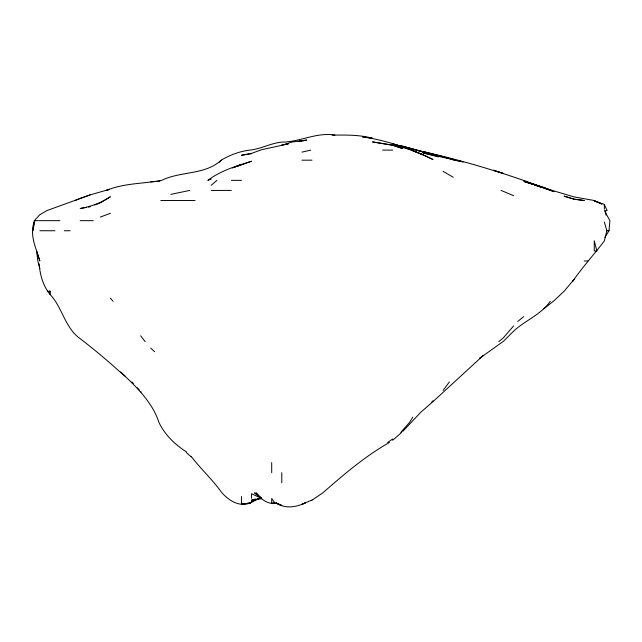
<?xml version="1.0" encoding="UTF-8"?>
<svg xmlns="http://www.w3.org/2000/svg" width="642" height="642" viewBox="0 0 642 642"><rect width="100%" height="100%" fill="white"/><g stroke="black" fill="none" stroke-linecap="round" stroke-linejoin="round"><path stroke-width="0.96" d="M39.09 263.726C40.029 274.591 42.926 285.738 49.932 294.301L49.932 291.147L49.932 294.301C62.499 307.406 64.77 327.749 80.17 338.663C93.86 349.192 107.134 360.226 119.902 371.87M604.868 237.396L609.001 230.743L609.9 220.663L604.347 210.584M109.509 189.35L90.249 194.847L46.914 210.584L39.852 214.709L34.371 220.663L32.894 230.743L34.74 220.663C28.794 234.097 36.112 248.005 39.852 260.989L36.562 250.902L37.838 260.989L39.852 268.597M604.347 222.076L606.842 230.743L604.347 240.927C594.035 254.489 582.543 267.096 572.808 281.148L574.108 279.35L564.133 291.227L553.95 300.769L543.87 308.826M412.822 417.139L409.668 422.276L400.801 432.355M250.653 502.919L241.456 504.163L250.653 502.919L251.536 501.498L255.741 499.203M443.06 390.48L449.376 381.95M513.624 325.903L503.545 337.628L498.77 341.632M550.242 301.307C541.029 314.732 525.204 320.358 513.624 331.16M402.743 431.408L420.863 412.188L432.403 402.109M431.665 402.109L432.981 400.777M219.219 162.185L221.297 160.179C204.71 175.274 180.851 170.933 161.704 180.346C143.343 183.797 123.802 183.106 106.363 190.425L109.605 189.39M513.239 331.545L503.545 341.199L479.526 358.413M432.981 401.651L483.386 355.363L479.526 358.284M392.663 440.26L401.748 432.355M211.218 185.289L216.964 180.346M517.733 321.465L523.703 316.61M387.672 442.434L392.663 439.008M312.02 500.166L322.854 492.831C343.855 474.462 365.057 456.277 389.445 442.434M101.115 202.35L110.408 196.717C101.388 202.88 90.891 206.604 80.17 208.49L86.582 207.39M221.297 160.123C230.558 154.666 240.79 150.902 251.536 149.923C261.928 148.374 271.269 143.118 281.782 142.123C299.838 142.115 316.618 131.923 334.931 135.117M251.536 502.373L259.095 498.473M312.02 500.038L301.941 504.219L305.351 502.919C296.219 507.188 285.024 509.13 276.285 502.919L281.782 505.455L274.92 502.919L271.694 498.505L271.694 502.919M257.948 498.69L251.536 501.498L251.536 500.166L255.203 499.043M75.146 200.505L80.17 198.37M234.121 167.41L241.456 164.416L232.292 168.003M94.831 204.967L100.329 202.816M100.329 217.068L110.408 213.28M80.17 198.37L90.249 194.847M211.218 179.07L207.831 180.346C220.872 170.595 236.264 166.045 251.536 161.23L236.874 166.535M302.904 140.991L306.756 140.02L291.861 142.091L281.782 145.325L261.615 149.722L251.536 153.382L241.456 155.252L251.536 153.647M301.941 152.13L310.736 150.1M170.892 194.365L189.727 190.425M300.103 141.585L301.941 141.232M250.46 502.919C239.586 507.341 229.074 500.8 222.004 492.831L221.297 492.029C212.205 479.197 200.497 468.748 191.051 456.229M88.419 207.077L90.249 206.764M251.536 500.166L261.615 498.738M150.734 181.871L155.316 181.509M157.146 181.365L159.898 181.148M276.606 503.079C268.187 505.069 260.861 499.115 256.07 492.831L261.615 498.617L254.561 492.831L261.615 498.2M382.584 150.1L392.663 150.1M301.941 160.179L312.02 160.179M231.377 180.346L241.456 180.346M211.218 190.425L231.377 190.425M160.813 200.505L195.088 200.505M34.371 220.663L59.963 220.663M80.17 220.663L93.323 220.663M39.852 230.743L54.971 230.743M64.24 230.743L70.09 230.743M606.842 230.743L609.001 230.743M584.188 260.989L587.92 260.989M47.484 291.227L49.964 291.227M332.179 135.101C345.685 135.021 359.351 134.66 372.504 138.279L362.417 136.826C386.885 140.47 410.76 148.631 432.981 159.513L422.901 154.738L410.84 150.1M393.578 144.594L402.743 146.32L453.148 159.425L422.901 151.608C466.622 161.343 509.371 174.632 551.277 190.425L543.87 187.945L574.108 196.917L594.267 200.505L601.827 203.971M398.16 145.75L399.99 145.999M395.408 145.06L402.743 146.191L422.901 151.985L402.743 146.384M453.148 159.946L454.44 160.179M455.419 160.372L463.227 161.904L422.901 152.86L438.478 156.913M392.663 145.325L372.504 141.898L392.663 145.108L402.743 148.591L393.578 145.622M393.578 144.627L396.331 145.357M398.16 145.838L409.941 149.763M524.626 181.63L543.87 187.464L553.95 191.677L523.703 180.924L541.118 187.271M524.626 181.83L529.209 183.211M531.038 183.756L533.791 184.591M541.118 187.055L534.706 184.896L539.288 186.613M534.706 184.792L541.118 187.023M606.016 215.166L605.366 210.584L607.099 210.584L604.347 204.405L594.267 200.89L601.602 203.971M501.089 190.425L513.624 195.698M412.822 150.669L422.901 154.73M261.615 498.473L251.536 493.706L251.536 498.224M443.06 171.318L453.148 177.224M186.493 451.976C175.009 444.577 164.713 434.803 158.887 422.276C153.799 406.386 142.572 393.554 131.016 381.95L120.495 371.87M120.495 372.376L125.142 376.172M186.349 452.514L191.051 456.815M150.734 348.125L154.626 351.712M131.971 381.95L133.311 383.41M137.316 387.792L139.314 389.983M110.408 298.137L113.12 301.307M140.654 335.806L145.156 341.632M140.654 391.443L141.104 392.029M604.347 204.405L604.347 209.316M281.782 472.673L281.782 482.752M271.694 462.593L271.694 472.673M241.456 496.467L241.456 502.919M301.941 140.598L298.273 141.553L301.941 140.598M288.194 143.872L281.782 145.084L288.194 143.896M274.158 503.023L271.694 503.352L274.158 503.023M596.867 250.902L594.267 250.902L594.267 240.822L596.867 250.902M584.148 200.505L574.108 199.253L564.029 196.139L574.108 199.116L584.148 200.505M402.743 147.098L392.663 143.88L402.743 147.098M503.545 173.533L493.465 170.258L503.545 173.533"/></g></svg>
